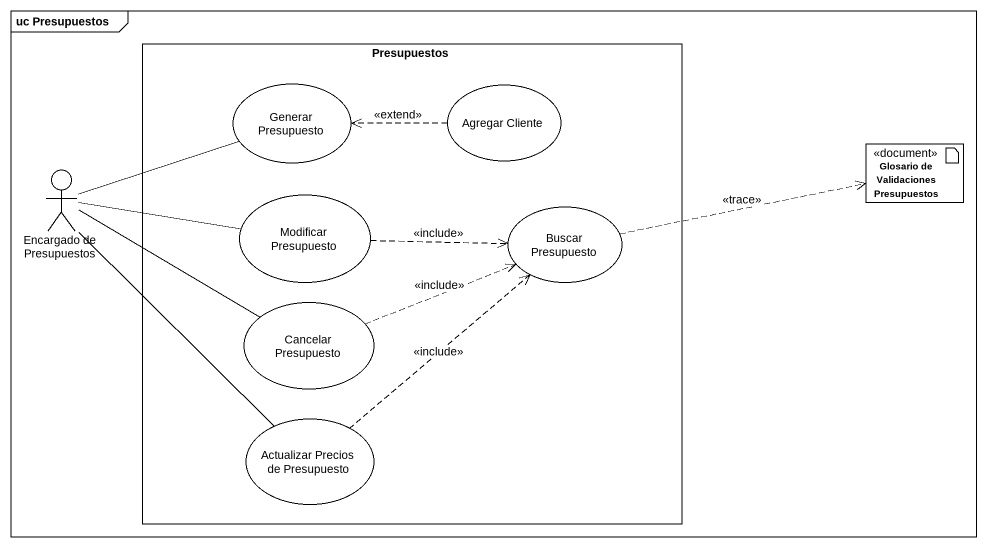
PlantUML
@startuml
mainframe uc Presupuestos
rectangle Presupuestos {
  usecase "Generar Presupuesto" as Generar_Presupuesto
  usecase "Agregar Cliente" as Agregar_Cliente
  usecase "Modificar Presupuesto" as Modificar_Presupuesto
  usecase "Buscar Presupuesto" as Buscar_Presupuesto
  usecase "Cancelar Presupuesto" as Cancelar_Presupuesto
  usecase "Actualizar Precios de Presupuesto" as Actualizar_Precios_de
}
actor "Encargado de Presupuestos" as Encargado_de_Presupuestos
artifact "Glosario de Validaciones Presupuestos" as Glosario_de_Validaciones <<document>>
Agregar_Cliente .left.> Generar_Presupuesto : <<extend>>
Encargado_de_Presupuestos -right- Generar_Presupuesto
Encargado_de_Presupuestos -right- Modificar_Presupuesto
Encargado_de_Presupuestos -right- Cancelar_Presupuesto
Encargado_de_Presupuestos -- Actualizar_Precios_de
Modificar_Presupuesto .right.> Buscar_Presupuesto : <<include>>
Buscar_Presupuesto .right.> Glosario_de_Validaciones : <<trace>>
Cancelar_Presupuesto .right.> Buscar_Presupuesto : <<include>>
Actualizar_Precios_de .up.> Buscar_Presupuesto : <<include>>
@enduml
